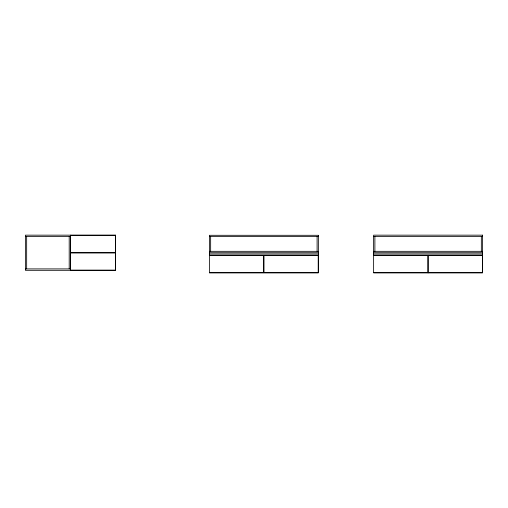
<?xml version="1.0" encoding="UTF-8"?>
<svg xmlns="http://www.w3.org/2000/svg" width="508" height="508" viewBox="0 0 508 508"><rect width="100%" height="100%" fill="white"/><g stroke="black" fill="none" stroke-linecap="round" stroke-linejoin="round"><path stroke-width="0.76" d="M25.4 236.563L70.466 236.563M209.391 236.563L318.364 236.563M373.628 236.563L482.6 236.563M209.391 251.327L318.364 251.327M373.628 251.327L482.6 251.327M70.466 252.736L115.532 252.736M209.391 252.736L318.364 252.736M373.628 252.736L482.6 252.736M209.391 254L318.364 254M373.628 254L482.6 254M209.391 255.264L318.364 255.264M373.628 255.264L482.6 255.264M209.391 255.403L263.735 255.403L263.735 272.701L209.391 272.701M373.628 255.403L427.971 255.403L427.971 272.701L373.628 272.701M428.111 255.403L482.46 255.403L482.46 272.701L428.111 272.701M25.4 268.903L70.466 268.903M481.336 236.563L481.336 251.327M428.111 255.264L428.111 272.84M374.891 236.563L374.891 251.327M317.1 236.563L317.1 251.327M210.655 236.563L210.655 251.327M70.466 235.16L70.466 270.313M69.202 236.563L69.202 268.903M26.664 236.563L26.664 268.903M115.532 235.16L25.4 235.16L25.4 270.313L115.532 270.313L115.532 235.16M482.6 235.16L373.628 235.16L373.628 272.84L482.6 272.84L482.6 235.16M115.392 235.299L70.606 235.299L70.606 252.597L115.392 252.597L115.392 235.299M318.364 235.299L209.391 235.299L209.391 272.84L318.364 272.84L318.364 235.299M115.392 252.876L70.606 252.876L70.606 270.173L115.392 270.173L115.392 252.876M318.224 255.403L263.881 255.403L263.881 272.701L318.224 272.701L318.224 255.403"/></g></svg>
